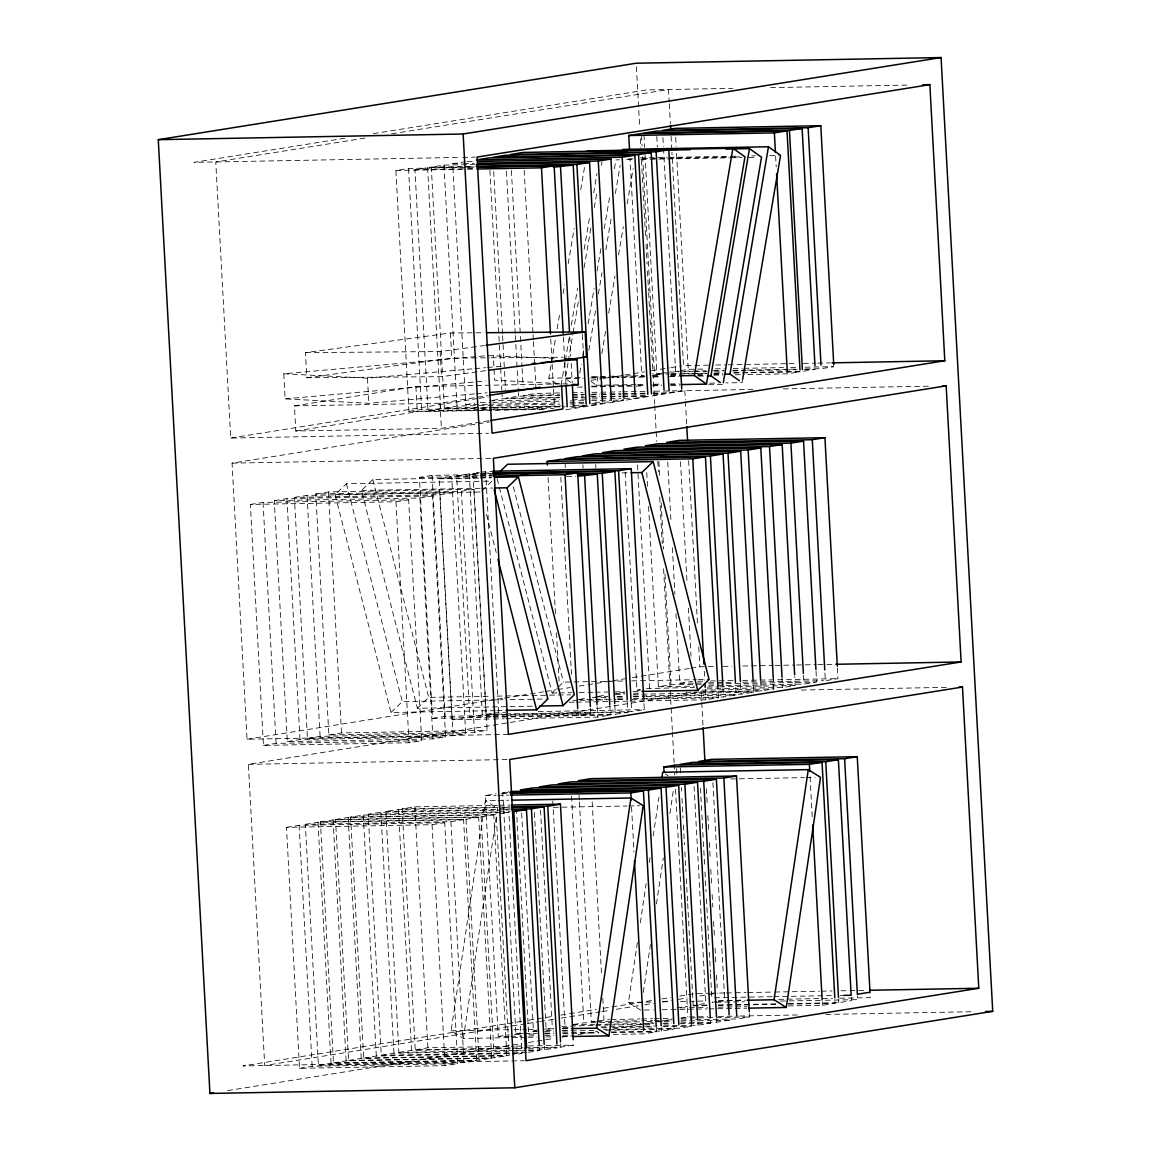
<?xml version="1.0" encoding="UTF-8"?>
<svg xmlns="http://www.w3.org/2000/svg" width="1151" height="1151" viewBox="0 0 1151 1151"><rect width="100%" height="100%" fill="white"/><g stroke="black" fill="none" stroke-linecap="round" stroke-linejoin="round"><path stroke-width="0.75" stroke-dasharray="5 3.75" d="M526.252 1037.339L463.335 1038.49L451.12 1030.792L485.348 800.65L496.139 800.449M463.335 1038.49L497.563 808.347L485.348 800.65M640.675 1010.132L628.46 1002.42L637.409 942.237M640.316 922.757L646.099 883.81M649.265 862.574L650.315 855.481M653.207 836.014L659.005 797.067M643.308 992.421L650.416 944.626M656.473 903.909L663.321 857.883M669.896 813.628L673.594 788.838M556.854 383.916L548.797 378.19L551.185 364.104M551.487 362.335L555.66 337.675M557.156 328.869L559.544 314.77M563.127 293.62L564.609 284.815M568.191 263.68L574.162 228.445M580.737 189.685L584.909 165.01M561.17 385.01L565.055 362.105M565.357 360.349L569.227 337.444M571.328 325.114L577.586 288.11M584.147 249.35L589.83 215.87M593.7 192.965L596.981 173.585M570.709 382.377L565.342 378.564L568.033 362.709M568.321 360.954L572.795 334.524M573.097 332.768L578.478 301.044M584.147 267.579L591.297 225.294M594.29 207.669L596.981 191.814M601.455 165.384L602.045 161.859M579.802 373.053L581.298 364.248M582.794 355.429L583.989 348.393M588.161 323.719L594.132 288.484M597.11 270.873L601.297 246.199M604.275 228.589L609.944 195.109M614.418 168.679L615.914 159.874L619.511 159.802M588.852 350.278L595.714 309.763M598.405 293.893L601.987 272.758M605.858 249.853L611.526 216.374M615.411 193.469L620.188 165.284M635.999 384.563L596.448 385.283L598.534 372.953M601.829 353.573L605.699 330.668M608.692 313.043L614.951 276.053M618.533 254.903L623.31 226.718M627.194 203.813L633.165 168.578M742.654 379.096L742.05 382.621L725.878 382.909M495.247 710.613L390.98 712.512L335.085 494.671L346.393 483.765L479.42 481.334M532.438 706.182L417.396 708.297L361.5 490.455L372.809 479.535L478.859 477.593M481.938 490.801L491.995 481.104L481.219 481.291M390.98 712.512L402.303 701.606L502.958 699.765M417.396 708.297L428.719 697.377L489.837 696.254M499.361 487.29L552.149 693.031L557.185 688.183M558.436 686.974L563.472 682.126L624.59 681.004M344.912 138.206L193.987 162.349L460.961 157.385M373.327 133.66L646.776 89.922L732.971 88.325M364.91 138.091L215.769 161.946L230.718 438.042L488.441 433.251M391.556 133.833L398.649 132.696M400.433 132.408L668.544 89.519L669.22 102.065M479.046 410.159L408.936 411.439L395.886 170.477L408.547 168.478L466.069 167.413M487.319 409.612L427.999 410.706L414.95 169.744L427.611 167.729L474.341 166.881M487.492 407.296L444.358 408.087L431.308 167.125L443.955 165.111L474.514 164.55M487.305 404.274L465.738 404.663L452.688 163.701L465.335 161.701M488.916 420.777L441.38 428.345L295.778 431.006L294.426 405.9L415.899 386.578L561.501 383.916M294.426 405.9L440.027 403.238L487.564 395.671M230.718 438.042L477.521 398.563M479.305 398.275L488.182 396.85M591.168 380.377L601.815 378.679M603.599 378.391L610.706 377.255M612.476 376.981L623.123 375.269M624.907 374.981L644.431 371.859M651.538 370.723L669.292 367.888M671.076 367.601L681.723 365.903M408.936 411.439L421.597 409.425L479.118 408.375M295.778 431.006L417.252 411.67L544.883 409.339M559.976 395.455L518.641 396.217L505.98 398.232L559.904 397.239M644.977 375.989L641.812 376.492L630.029 158.752M645.02 154.551L656.904 374.089L660.07 373.586M661.652 373.327L666.4 372.579M427.999 410.706L440.66 408.691L490.988 407.771M444.358 408.087L457.005 406.073L559.458 404.188M465.738 404.663L475.219 403.152M492.786 400.332L502.282 398.821L559.803 397.771M663.523 148.249L675.594 371.356L678.759 370.852M680.342 370.593L688.255 369.342L706.225 369.011M653.164 395.311L664.228 393.541L653.451 393.743M669.191 392.75L681.838 390.736L653.077 391.254M508.339 734.381L247.033 739.23L232.07 463.134L489.535 421.957M565.889 409.742L684.859 390.707L752.869 389.455M250.386 504.455L263.047 502.44L408.648 499.764L421.698 740.726L409.037 742.74L263.435 745.402L250.386 504.455L395.987 501.778L408.648 499.764M274.283 500.627L286.944 498.613L432.546 495.952L445.595 736.899L432.934 738.913L287.333 741.589L274.283 500.627L419.885 497.966L432.546 495.952M294.411 497.405L307.058 495.39L452.66 492.729L440.013 494.743L294.411 497.405L307.461 738.367L453.062 735.705L465.709 733.691L451.681 476.773L439.035 478.787L452.084 719.749L491.635 719.03M315.791 493.995L328.452 491.981L474.039 489.304L487.089 730.266L474.442 732.281L328.841 734.942L315.791 493.995L461.393 491.319L474.039 489.304M609.757 704.354L610.332 715.073L432.488 718.368L419.439 477.406L432.1 475.392L478.83 474.543M491.261 716.541L469.694 716.929L456.645 475.967L469.291 473.967L478.284 473.795M495.031 714.152L486.039 714.311L472.989 473.363L479.32 472.356M480.902 472.097L492.829 471.219M247.033 739.23L502.714 698.34M504.498 698.053L543.56 691.809M545.329 691.521L555.991 689.809M557.76 689.535L570.191 687.535M579.068 686.125L586.176 684.989M587.945 684.701L611.037 681.004M612.807 680.73L625.238 678.745M632.345 677.608L639.438 676.471M641.222 676.184L689.161 668.515M690.931 668.227L699.808 666.803L715.922 666.515M263.435 745.402L276.096 743.388L421.698 740.726M287.333 741.589L299.994 739.575L445.595 736.899M307.461 738.367L320.107 736.352L465.709 733.691M328.841 734.942L341.502 732.928L487.089 730.266M432.488 718.368L445.149 716.354L504.469 715.26M452.084 719.749L464.731 717.735M469.694 716.929L482.341 714.915L491.333 714.757M486.039 714.311L492.369 713.303M493.952 713.059L505.879 712.167M579.442 699.376L587.341 698.125M598.635 696.312L606.534 695.046M625.079 692.082L615.584 693.593L624.576 693.434M625.18 472.414L636.963 690.168L640.129 689.665M646.459 688.658L694.557 687.334M648.588 506.483L658.358 686.759L671.004 684.744L694.37 684.313M675.968 613.728L679.737 683.334L692.384 681.32M525.719 1023.771L264.701 1065.524L248.386 764.336L701.175 691.909L762.02 690.773M590.449 708.325L590.751 713.692L578.09 715.692L577.701 708.556M630.345 701.16L705.851 699.779L718.497 697.765L717.922 687.061M633.582 698.614L723.461 696.959L736.108 694.945L735.532 684.241M633.208 696.125L741.057 694.139L753.718 692.139L753.229 683.205M685.694 692.312L761.185 690.931L773.846 688.917L773.256 678.198M707.074 688.888L782.565 687.507L795.226 685.492L794.737 676.572M708.685 685.838L803.945 684.082L815.023 682.327M837.41 667.94L837.986 678.658L825.339 680.673L824.85 671.738M506.008 718.756L597.686 717.087L610.332 715.073M493.06 716.497L615.296 714.267L627.942 712.253L627.367 701.549M496.829 714.124L631.64 711.649L644.301 709.635L643.812 700.714M509.03 1036.332L498.239 1036.519L485.19 795.571L496.268 793.802M523.043 1033.584L515.849 1033.713L502.8 792.751L509.13 791.744M286.47 827.353L299.116 825.339L444.718 822.677L457.767 1063.639L445.12 1065.653L299.519 1068.315L286.47 827.353L432.071 824.692L444.718 822.677M305.332 824.346L317.993 822.332L463.594 819.656L476.643 1060.618L463.982 1062.632L318.381 1065.294L305.332 824.346L450.933 821.67L463.594 819.656M320.424 821.929L333.085 819.915L478.687 817.253L491.736 1058.201L479.075 1060.215L333.473 1062.877L320.424 821.929L466.026 819.253L478.687 817.253M335.516 819.512L348.178 817.498L493.779 814.836L506.828 1055.784L494.167 1057.798L348.566 1060.459L335.516 819.512L481.118 816.85L493.779 814.836M350.609 817.095L496.21 814.433L509.26 1055.381L363.658 1058.057L350.609 817.095L363.27 815.081L508.871 812.419L521.921 1053.381L512.425 1054.877M526.87 1052.575L381.269 1055.237L368.219 814.275L380.88 812.261L510.296 809.901M513.921 1050.316L398.879 1052.417L385.83 811.469L398.476 809.455L500.944 807.57M510.497 1048.057L415.223 1049.798L402.174 808.851L414.835 806.837L497.52 805.326M499.376 813.93L508.871 812.419M521.691 1021.34L242.919 1065.927L509.893 1060.977M528.798 1020.203L551.89 1016.52M560.767 1015.096L596.276 1009.413M603.383 1008.276L653.092 1000.32M661.969 998.91L670.846 997.485M679.723 996.061L695.708 993.514M527.489 1023.498L538.15 1021.786M539.92 1021.498L554.12 1019.239M561.228 1018.103L600.29 1011.844M602.074 1011.571L609.167 1010.434M616.274 1009.298L642.905 1005.024M644.689 1004.751L653.567 1003.327M662.444 1001.902L671.321 1000.492M678.414 999.356L687.291 997.931M699.722 995.946L717.49 993.097M716.8 1001.571L712.052 1002.32L744.409 1001.73M718.382 1001.312L744.481 999.946M498.239 1036.519L509.317 1034.763M515.849 1033.713L522.18 1032.706M521.662 813.138L533.46 1030.893L536.625 1030.39M561.817 1026.361L593.729 1025.34M639.568 1021.829L583.845 1022.851L571.184 1024.85L594.563 1024.433M579.428 802.103L591.312 1021.642L609.354 1019.527M676.831 1007.959L687.91 1006.19M692.024 983.918L693.19 1005.341L697.938 1004.593M699.52 1004.334L705.836 1003.327L694.053 785.572M299.519 1068.315L312.166 1066.301L457.767 1063.639M318.381 1065.294L331.042 1063.279L476.643 1060.618M333.473 1062.877L346.134 1060.862L491.736 1058.201M348.566 1060.459L361.227 1058.46L506.828 1055.784M363.658 1058.057L376.319 1056.043L521.921 1053.381M381.269 1055.237L393.93 1053.223L526.942 1050.791M398.879 1052.417L411.526 1050.403L513.993 1048.532M415.223 1049.798L427.884 1047.784L514.166 1046.216M227.639 1090.616L521.475 1043.612M528.554 1042.489L553.343 1038.519M562.192 1037.109L571.04 1035.684M578.119 1034.562L597.599 1031.44M613.526 1028.893L656.012 1022.102M657.782 1021.815L671.939 1019.541M680.788 1018.131L687.866 1016.995L707.592 1016.635M663.767 1025.829L697.923 1025.21L710.57 1023.196L710.282 1017.844M680.831 1022.851L716.785 1022.189L729.446 1020.174L729.245 1016.606M749.373 1013.384L749.56 1016.966L736.913 1018.966L690.183 1019.829M788.291 1005.916L822.433 1005.298L835.094 1003.284L834.806 997.917M788.464 1003.6L838.791 1002.679L851.438 1000.665L851.222 996.593M528.453 1052.316L539.517 1050.561L539.229 1045.209M528.295 1050.043L544.481 1049.755L557.127 1047.741L528.367 1048.273M524.885 1047.798L560.825 1047.137L573.486 1045.122L573.284 1041.554M656.199 1026.491L656.487 1031.843L643.841 1033.857L611.483 1034.447M611.123 1031.958L661.451 1031.037L674.098 1029.037L673.81 1023.671M691.42 1020.865L691.708 1026.217L679.061 1028.231L643.107 1028.879M485.722 370.68L441.509 376.665L306.813 377.744L305.447 352.638L450.458 332.999L484.571 332.725M305.447 352.638L440.157 351.559L484.37 345.573M306.813 377.744L451.811 358.09L489.535 357.803M474.485 393.887L368.838 403.296L285.131 398.865L283.779 373.758L486.11 355.745M487.909 355.587L555.616 358.421M283.779 373.758L367.471 378.19L473.133 368.795M474.917 368.637L485.664 367.673M487.449 367.514L501.778 366.248M285.131 398.865L485.679 381.01M476.269 393.728L487.017 392.779M770.566 87.62L910.168 85.03M462.745 157.356L475.277 157.126M640.344 157.903L667.307 157.414M669.105 157.385L739.201 156.104M751.79 155.874L755.387 155.802M769.76 155.543L778.752 155.371M467.133 161.658L474.327 161.528M628.129 158.967L633.525 158.867M642.517 158.709L732.396 157.068M734.194 157.025L741.373 156.896M626.705 159.672L633.884 159.543M641.078 159.413L648.272 159.284M650.07 159.241L729.159 157.802M730.957 157.759L741.748 157.572M748.927 157.442L756.121 157.299M452.688 163.701L461.666 163.543M463.465 163.514L474.255 163.313M431.308 167.125L474.442 166.334M467.867 167.384L475.061 167.255M414.95 169.744L474.27 168.65M395.886 170.477L465.997 169.197M467.795 169.168L474.989 169.039M708.556 365.155L683.507 365.615L671.939 152.263M715.721 365.011L726.454 364.809M728.238 364.781L787.298 363.687M789.097 363.644L796.247 363.515M803.412 363.385L815.944 363.155M817.728 363.112L830.259 362.882M715.217 368.852L724.209 368.68M733.187 368.521L742.179 368.349M743.978 368.32L783.529 367.601M790.708 367.471L797.902 367.327M805.096 367.198L833.856 366.68L821.195 368.694L805.024 368.982M675.594 371.356L706.153 370.795M713.347 370.665L724.137 370.464M733.115 370.305L745.704 370.075M747.503 370.032L788.838 369.284M790.636 369.241L797.83 369.111M669.565 372.075L678.543 371.902M680.342 371.874L692.931 371.644M694.729 371.615L707.304 371.385M714.498 371.241L723.49 371.082M732.468 370.924L797.183 369.73M804.376 369.6L815.167 369.399L802.506 371.413L746.783 372.435M656.904 374.089L669.494 373.859M671.292 373.816L682.068 373.629M683.867 373.586L707.232 373.169M714.426 373.025L721.619 372.895M734.194 372.665L744.985 372.464M659.854 374.392L654.473 374.478L642.675 156.737M670.645 374.19L706.599 373.528M713.793 373.399L722.77 373.241M733.561 373.039L740.755 372.91M742.553 372.866L800.074 371.816L787.413 373.83L746.078 374.593M591.556 376.578L631.108 375.845M632.906 375.816L643.697 375.614M652.675 375.456L659.868 375.327M670.659 375.125L679.637 374.967M697.621 374.636L704.8 374.507M713.793 374.334L722.785 374.176M548.797 378.19L582.953 377.571M591.945 377.399L606.318 377.14M613.512 377.01L645.409 376.435M652.603 376.305L660.242 376.161M670.573 375.974L679.565 375.801M697.535 375.471L704.729 375.341M713.721 375.183L722.699 375.01M735.288 374.78L744.28 374.622M565.342 378.564L583.312 378.247M590.506 378.103L597.7 377.974M599.498 377.945L606.678 377.816M608.476 377.787L619.267 377.586M621.065 377.557L644.431 377.125M653.423 376.952L660.602 376.823M669.594 376.665L678.586 376.492M698.355 376.132L705.549 376.003M637.798 384.52L644.977 384.391M653.969 384.233L661.163 384.103M670.155 383.93L679.133 383.772M709.692 383.211L718.684 383.038M591.427 386.218L630.978 385.484M638.172 385.355L645.366 385.225M652.545 385.096L661.537 384.923M670.529 384.765L679.507 384.607M577.414 387.153L582.809 387.053M591.801 386.88L607.973 386.592M609.771 386.549L643.927 385.93M652.919 385.772L661.897 385.599M670.889 385.441L679.881 385.268M708.642 384.751L723.015 384.477M559.616 392.966L536.237 393.397L523.59 395.412L559.544 394.75M572.191 392.736L582.981 392.534M591.959 392.376L599.153 392.246M600.951 392.218L608.145 392.074M609.944 392.045L620.72 391.844M622.518 391.815L645.884 391.383M783.299 388.88L930.051 386.16M572.119 394.52L584.708 394.289M591.887 394.16L599.081 394.03M600.88 393.987L608.073 393.858M609.872 393.829L620.648 393.628M622.446 393.599L645.826 393.167M653.005 393.038L667.393 392.779M572.565 395.225L583.341 395.023M590.535 394.894L599.527 394.735M601.326 394.692L621.094 394.333M622.892 394.304L646.258 393.872M572.493 397.009L583.269 396.807M590.463 396.678L599.455 396.52M601.254 396.476L621.022 396.117M622.82 396.088L646.186 395.656M572.392 397.541L584.967 397.311M592.161 397.181L599.354 397.052M601.153 397.023L608.332 396.879M610.131 396.85L620.921 396.649M622.72 396.62L647.884 396.16L635.223 398.174L622.648 398.404M489.635 400.836L559.731 399.555M572.32 399.325L584.895 399.095M592.089 398.965L599.283 398.836M601.081 398.807L608.26 398.663M610.059 398.634L620.849 398.433M480.183 402.62L490.973 402.418M492.772 402.39L559.271 401.167M570.062 400.965L584.435 400.706M591.628 400.577L611.397 400.217M613.195 400.188L623.986 399.987L611.325 402.001L591.556 402.361M489.103 404.231L559.199 402.951M569.99 402.749L584.363 402.49M570.249 404.001L584.622 403.728M591.815 403.598L602.606 403.411L589.945 405.411L570.177 405.785M489.29 407.267L561.184 405.943M492.786 407.727L561.084 406.476M570.076 406.317L586.247 406.015L570.004 408.101M480.917 408.346L491.693 408.145M493.491 408.116L565.4 406.792M489.117 409.583L553.832 408.389M480.845 410.13L491.635 409.929M493.419 409.9L545.56 408.936M232.07 463.134L493.376 458.285M472.989 473.363L481.981 473.19M483.78 473.162L492.772 473.003M480.082 473.766L492.657 473.536M480.629 474.5L491.419 474.313M456.645 475.967L478.212 475.579M480.01 475.55L492.599 475.32M622.072 472.888L629.266 472.759M419.439 477.406L478.758 476.327M480.442 476.255L491.348 476.097M480.658 477.564L491.448 477.363M439.035 478.787L478.586 478.068M480.37 478.039L491.16 477.838M566.652 476.456L575.644 476.284M361.5 490.455L480.125 488.283M481.924 488.24L492.714 488.053M335.085 494.671L480.686 492.009M723.073 666.371L732.022 666.213M742.769 666.012L773.199 665.451M774.983 665.407L794.665 665.048M796.463 665.005L816.145 664.645M817.929 664.616L825.094 664.472M826.878 664.444L834.043 664.314M631.77 680.874L696.484 679.68M698.283 679.651L709.074 679.45M697.779 681.219L703.175 681.119M710.368 680.989L733.734 680.558M742.712 680.399L837.986 678.658M679.737 683.334L701.304 682.931M708.498 682.802L733.662 682.342M742.64 682.183L823.54 680.701M696.168 684.284L701.563 684.183M708.757 684.054L816.606 682.068L815.93 669.58M658.358 686.759L694.298 686.097M707.146 687.104L717.922 686.902M719.72 686.874L795.226 685.492M636.963 690.168L640.56 690.111M552.149 693.031L557.544 692.931M559.343 692.902L571.932 692.672M579.111 692.542L586.305 692.413M588.103 692.37L593.499 692.283M595.297 692.24L607.872 692.01M615.066 691.88L624.058 691.722M633.05 691.55L640.819 691.348M701.937 690.226L773.846 688.917M801.398 690.039L948.151 687.32M633.568 693.262L640.747 693.132M497.016 696.125L570.723 694.787M615.31 694.672L624.302 694.499M633.28 694.341L680.025 693.477M681.824 693.449L753.718 692.139M595.47 696.815L608.045 696.585M617.037 696.413L624.23 696.283M592.305 697.578L606.692 697.319M617.468 697.118L624.662 696.988M633.654 696.83L644.431 696.628M646.229 696.6L736.108 694.945M510.152 699.635L535.316 699.175M537.114 699.132L547.905 698.945M577.86 699.621L606.62 699.103M617.396 698.902L624.59 698.772M572.896 700.427L578.291 700.326M580.09 700.297L616.044 699.635M617.842 699.607L625.036 699.477M632.216 699.348L644.805 699.117M646.603 699.089L718.497 697.765M569.241 702.283L574.622 702.182M576.421 702.153L612.375 701.491M614.174 701.463L628.561 701.189M497.045 710.584L504.224 710.44M538.236 711.577L644.301 709.635M493.132 714.713L627.942 712.253M506.267 715.231L590.751 713.692M493.434 718.987L504.21 718.785M248.386 764.336L507.908 759.516M730.626 778.968L804.319 777.616M806.117 777.587L815.109 777.414M502.8 792.751L509.994 792.622M501.433 793.485L508.627 793.356M485.19 795.571L495.98 795.37M497.779 795.341L508.555 795.14M497.937 800.42L508.713 800.218M499.318 805.283L510.109 805.096M402.174 808.851L497.448 807.11M499.246 807.067L510.037 806.88M502.742 807.542L509.936 807.412M499.361 808.319L510.152 808.117M553.286 807.34L626.993 805.988M628.777 805.959L639.568 805.758M385.83 811.469L500.872 809.354M502.67 809.326L509.864 809.196M368.219 814.275L510.224 811.685M697.377 993.471L709.102 993.255M710.786 993.227L724.641 992.968M726.425 992.939L733.59 992.809M735.374 992.766L746.121 992.565M747.905 992.536L772.968 992.076M774.752 992.033L819.498 991.212M821.282 991.169L832.029 990.968M840.978 990.81L848.129 990.68M849.927 990.637L866.027 990.335M714.541 997.744L772.062 996.694M773.86 996.651L833.166 995.572M840.359 995.442L843.956 995.37M778.637 999.327L832.561 998.334M839.755 998.205L870.3 997.644L870.012 992.22M628.46 1002.42L653.624 1001.96M662.616 1001.802L669.81 1001.672M680.586 1001.471L705.75 1001.01M718.339 1000.78L745.301 1000.291M780.364 1001.068L823.497 1000.291M825.296 1000.248L857.653 999.658L857.437 995.586M693.19 1005.341L707.563 1005.082M718.353 1004.881L775.875 1003.83M693.089 1005.873L707.462 1005.614M718.253 1005.413L777.572 1004.334M788.349 1004.132L835.094 1003.284M680.428 1007.888L687.622 1007.758M689.42 1007.729L707.39 1007.398M718.181 1007.197L746.941 1006.679M644.272 1010.06L653.264 1009.902M662.257 1009.729L694.6 1009.139M696.398 1009.11L707.189 1008.909M708.987 1008.88L746.74 1008.19M718.353 1016.434L738.079 1016.06M739.877 1016.031L797.255 1014.966M825.943 1014.434L972.998 1011.7M611.152 1019.498L639.913 1018.966M641.711 1018.937L652.502 1018.736M654.3 1018.707L672.27 1018.376M681.263 1018.203L688.442 1018.074M690.24 1018.045L749.56 1016.966M591.312 1021.642L594.909 1021.57M596.707 1021.541L639.841 1020.75M641.639 1020.721L652.43 1020.52M654.228 1020.491L672.198 1020.16M681.191 1019.987L688.384 1019.858M646.761 1021.685L671.925 1021.225M680.903 1021.066L729.446 1020.174M596.347 1024.39L641.294 1023.57M643.092 1023.541L653.869 1023.34M662.861 1023.181L671.853 1023.009M595.527 1025.296L608.116 1025.066M609.915 1025.037L653.049 1024.246M663.839 1024.045L671.033 1023.915M680.011 1023.757L710.57 1023.196M563.112 1027.67L570.292 1027.541M600.851 1026.98L608.045 1026.85M609.843 1026.821L654.775 1026.001M553.3 1028.749L546.106 1028.879L534.222 809.34M562.292 1028.577L569.472 1028.447M601.829 1027.857L610.821 1027.699M612.62 1027.656L644.977 1027.066M646.776 1027.037L653.955 1026.908M662.947 1026.735L691.708 1026.217M451.12 1030.792L512.238 1029.67M514.037 1029.641L526.626 1029.411M528.424 1029.368L537.402 1029.21M544.596 1029.08L553.588 1028.908M562.566 1028.749L569.759 1028.62M533.46 1030.893L537.057 1030.821M546.034 1030.663L553.228 1030.533M562.22 1030.361L571.198 1030.203M603.556 1029.613L607.153 1029.541M608.951 1029.512L641.308 1028.922M537.488 1031.526L528.496 1031.699L516.612 812.16M544.682 1031.397L553.66 1031.238M562.652 1031.066L596.808 1030.447M605.8 1030.274L674.098 1029.037M524.842 1033.54L537.416 1033.31M544.61 1033.181L553.602 1033.023M562.58 1032.85L598.534 1032.202M514.483 1034.447L521.676 1034.317M528.87 1034.188L536.064 1034.058M545.042 1033.886L554.034 1033.727M563.026 1033.555L598.966 1032.893M611.555 1032.663L656.487 1031.843M510.828 1036.288L521.604 1036.101M528.798 1035.972L535.992 1035.828M544.97 1035.67L553.962 1035.512M562.954 1035.339L571.932 1035.181M528.05 1037.31L537.042 1037.137M546.02 1036.979L553.214 1036.85M562.206 1036.677L571.198 1036.519M515.965 1046.173L526.741 1045.986M528.539 1045.942L573.486 1045.122M512.296 1048.029L523.086 1047.827M515.792 1048.503L526.568 1048.302M515.72 1050.273L526.511 1050.086M528.741 1050.748L539.517 1050.561M511.691 1060.934L524.209 1060.704M491.319 357.788L563.17 357.213M567.659 384.089L494.642 380.218L493.275 355.112M665.407 773.99L668.112 775.702M591.082 381.47L596.448 385.283M513.332 486.758L563.472 682.126M497.131 478.643L498.915 485.564M486.456 514.483L496.21 552.523M372.809 479.535L428.719 697.377M346.393 483.765L402.303 701.606M838.59 999.111L838.791 1002.679M810.059 776.824L812.289 817.886M822.246 1001.715L822.433 1005.298M775.616 156.076L776.206 166.794M803.47 675.162L803.945 684.082M781.989 676.802L782.565 687.507M760.71 681.996L761.185 690.931M740.481 683.435L741.057 694.139M722.972 688.039L723.461 696.959M712.915 782.565L724.713 1000.305M675.68 137.314L676.169 146.235M676.558 153.371L688.255 369.342M704.297 671.22L704.786 680.14M705.261 689.075L705.851 699.779M669.321 103.863L670.386 123.589M671.076 136.135L671.853 150.479M684.859 390.707L685.349 399.685M685.435 401.469L686.701 424.777M688.643 460.63L697.477 623.784M698.743 647.092L699.808 666.803M701.175 691.909L701.65 700.873M701.75 702.671L703.016 725.979M706.412 788.723L707.189 803.067M707.865 815.613L708.642 829.957M709.333 842.503L710.109 856.848M710.786 869.393L711.563 883.738M712.138 894.5L712.829 907.046M713.606 921.39L714.383 935.734M715.059 948.28L715.836 962.624M716.512 975.17L717.188 987.731M716.598 1018.621L716.785 1022.189M700.455 788.147L701.808 813.124M701.909 814.908L703.261 839.899M703.347 841.683L704.613 864.89M705.002 872.026L706.067 891.665M706.441 898.802L707.505 918.44M707.894 925.577L708.958 945.216M709.347 952.352L710.412 971.976M710.512 973.76L711.865 998.751M662.933 137.544L663.422 146.465M680.5 461.781L687.075 583.154M688.427 608.145L691.032 656.329M656.804 136.465L657.379 147.184M667.753 462.011L671.033 522.698M672.385 547.689L674.903 594.089M697.722 1021.642L697.923 1025.21M680.327 767.962L680.716 775.098M681.392 787.586L681.593 791.154M681.982 798.305L683.032 817.929M683.421 825.066L684.485 844.705M684.874 851.841L685.938 871.48M686.327 878.616L687.579 901.823M687.679 903.607L689.032 928.598M689.132 930.382L690.485 955.359M690.571 957.157L691.938 982.134M643.956 134.912L644.632 147.4M676.63 768.551L677.018 775.702M641.51 135.314L642.1 146.019M658.919 461.637L659.796 477.694M661.149 502.685L663.652 549.085M665.005 574.076L671.004 684.744M636.402 66.801L639.711 127.761M640.287 138.523L640.776 147.486M641.452 160.032L642.819 185.124M642.92 186.922L645.639 237.12M646.028 244.3L647.092 264.011M647.481 271.19L648.545 290.901M648.646 292.699L649.998 317.805M650.099 319.59L651.452 344.696M651.552 346.48L652.919 371.586M653.005 373.37L654.66 403.857M654.761 405.641L656.703 441.509M657.768 461.22L658.358 471.982M659.71 497.074L662.242 543.689M663.595 568.795L670.098 688.917M670.199 690.701L672.328 730.151M672.429 731.935L674.083 762.422M674.184 764.206L674.759 774.968M675.536 789.313L687.866 1016.995M646.747 472.572L647.524 486.844M637.539 465.047L649.624 688.154M661.25 1027.469L661.451 1031.037M631.165 702.729L631.64 711.649M631.568 807.182L633.985 851.812M614.807 705.347L615.296 714.267M595.643 464.558L595.844 468.126M582.392 334.624L583.543 356.047M597.11 706.369L597.686 717.087M582.895 464.774L583.097 468.356M569.731 336.639L570.795 356.278M571.184 363.414L572.248 383.038M592.175 801.873L601.556 974.998M602.807 998.205L603.958 1019.628M563.429 337.157L564.681 360.349M564.781 362.133L565.932 383.556M565.098 464.026L565.285 467.594M579.039 794.967L579.327 800.319M560.825 477.32L571.543 675.45M550.768 339.171L552.034 362.364M552.12 364.148L553.386 387.355M553.473 389.139L554.451 406.994M571.572 796.161L583.845 1022.851M548.063 477.55L555.516 614.994M556.48 632.834L559.084 681.032M524.165 170.29L532.956 332.711M533.057 334.495L533.345 339.847M533.445 341.631L534.697 364.838M534.798 366.622L536.049 389.829M552.797 800.967L564.983 1025.858M560.638 1043.569L560.825 1047.137M511.404 170.521L522.036 366.852M522.137 368.637L523.101 386.491M506.454 171.326L515.245 333.747M515.346 335.531L515.734 342.667M515.835 344.451L518.338 390.851M518.439 392.649L518.641 396.217M540.524 810.117L552.322 1027.872M544.279 1046.187L544.481 1049.755M493.707 171.542L502.498 333.977M502.599 335.761L504.44 369.672M504.526 371.456L505.49 389.297M489.909 170.362L500.541 366.694M500.642 368.478L501.793 389.901M501.894 391.685L502.282 398.821M485.65 471.349L498.7 712.296M469.291 473.967L482.341 714.915M481.118 816.85L494.167 1057.798M443.955 165.111L457.005 406.073M461.393 491.319L474.442 732.281M450.458 332.999L451.811 358.09M466.026 819.253L479.075 1060.215M440.157 351.559L441.509 376.665M427.611 167.729L440.66 408.691M440.027 403.238L441.38 428.345M440.013 494.743L453.062 735.705M450.933 821.67L463.982 1062.632M432.1 475.392L445.149 716.354M408.547 168.478L421.597 409.425M415.899 386.578L417.252 411.67M419.885 497.966L432.934 738.913M432.071 824.692L445.12 1065.653M414.835 806.837L427.884 1047.784M395.987 501.778L409.037 742.74M398.476 809.455L411.526 1050.403M367.471 378.19L368.838 403.296M380.88 812.261L393.93 1053.223M363.27 815.081L376.319 1056.043M348.178 817.498L361.227 1058.46M328.452 491.981L341.502 732.928M333.085 819.915L346.134 1060.862M307.058 495.39L320.107 736.352M317.993 822.332L331.042 1063.279M286.944 498.613L299.994 739.575M299.116 825.339L312.166 1066.301M263.047 502.44L276.096 743.388"/><path stroke-width="1.5" d="M630.949 797.988L643.164 805.686L608.937 1035.828L596.722 1028.131L630.949 797.988L512.31 800.161M661.897 777.601L662.688 772.278L808.29 769.616L820.505 777.328L786.277 1007.456L748.538 1008.147M786.277 1007.456L774.062 999.759L808.29 769.616M732.899 148.249L744.97 156.838L706.469 384.103L694.398 375.528L732.899 148.249L587.298 150.925M720.339 382.578L710.944 375.902L749.445 148.623L726.065 149.054M723.317 382.722L761.516 157.212L749.445 148.623M739.359 380.708L729.979 374.046L768.465 146.767L622.878 149.429M742.654 379.096L780.551 155.342L768.465 146.767M500.023 471.55L507.562 464.27L653.164 461.609L709.074 679.45L697.751 690.37L642.028 691.391M494.513 488.01L507.102 487.779L518.41 476.874L574.32 694.715L562.997 705.635L539.632 706.052M631.065 472.73L641.855 472.529L653.164 461.609M506.023 710.412L536.582 709.85L547.905 698.945L494.211 489.736M158.277 139.674L636.215 63.219L941.072 57.55L992.723 1011.326L514.785 1087.781L209.928 1093.45L158.277 139.674L463.134 134.005L941.072 57.55M929.85 84.656L477.061 157.083L492.024 433.179L944.798 360.752L929.85 84.656L922.685 84.8M629.539 149.817L628.763 135.545L641.424 133.53L787.011 130.869L799.974 370.032M476.787 169.01L541.488 167.816L554.149 165.802L563.227 333.589M802.118 128.452L656.516 131.113L643.855 133.128L789.457 130.466L802.118 128.452L814.966 365.831M553.358 167.212L573.198 165.068L582.291 332.84M476.241 166.305L576.896 164.464L589.557 162.449L602.505 401.627M477.852 163.241L598.275 161.039L610.936 159.025L623.885 398.203M634.834 155.212L489.233 157.874L476.586 159.888L622.173 157.227L634.834 155.212L647.783 394.376M651.178 152.594L505.577 155.256L492.93 157.27L638.532 154.608L651.178 152.594L664.041 389.973M668.789 149.774L523.187 152.436L510.54 154.45L656.142 151.788L668.789 149.774L681.737 388.952M628.763 135.545L774.364 132.883L787.011 130.869M820.807 125.718L675.205 128.38L662.544 130.394L808.146 127.732L820.807 125.718L833.756 364.896M489.319 395.397L540.366 387.268M490.671 420.489L562.853 409.008L561.587 385.7M946.165 385.858L493.376 458.285L508.339 734.381L961.114 661.954L946.165 385.858L942.583 385.916M547.387 465.062L547.2 461.493L559.846 459.479L705.448 456.818L717.922 687.061M493.146 476.054L565.04 474.744L577.701 472.73L590.362 706.541M547.2 461.493L692.801 458.817L705.448 456.818M723.058 453.998L577.457 456.659L564.81 458.673L710.412 456.012L723.058 453.998L735.431 682.457M740.668 451.178L595.067 453.839L582.42 455.854L728.007 453.192L740.668 451.178L753.142 681.421M760.797 447.955L615.195 450.631L602.534 452.631L748.136 449.969L760.797 447.955L773.256 678.198M782.176 444.545L636.575 447.207L623.914 449.221L769.515 446.545L782.176 444.545L794.636 674.788M803.556 441.121L657.955 443.782L645.308 445.797L790.895 443.135L803.556 441.121L815.93 669.58M824.936 437.697L679.335 440.358L666.688 442.372L812.289 439.711L824.936 437.697L837.309 666.156M577.442 476.255L597.283 474.111L609.757 704.354M577.083 473.766L602.246 473.306L614.893 471.291L627.266 699.75M492.772 473.003L618.591 470.687L631.252 468.687L643.711 698.93M962.481 687.046L509.692 759.473L526.007 1060.675L978.782 988.249L962.481 687.046L958.898 687.118M510.713 791.5L661.048 788.075L673.81 1023.671M664.084 772.35L663.782 766.998L676.443 764.983L822.044 762.322L834.806 997.917M716.397 779.227L570.795 781.889L558.134 783.903L703.736 781.241L716.397 779.227L729.144 1014.822M736.511 776.004L590.909 778.666L578.262 780.68L723.864 778.018L736.511 776.004L749.272 1011.6M663.782 766.998L809.383 764.336L822.044 762.322M838.388 759.703L692.787 762.379L680.14 764.393L825.742 761.717L838.388 759.703L851.15 995.241L843.956 995.37M844.604 758.71L857.25 756.696L870.012 992.22L857.366 994.234L844.604 758.71L699.002 761.372L711.663 759.358L857.25 756.696M539.229 1045.209L526.467 809.599L513.821 811.613L526.582 1047.223M511.663 809.167L531.431 808.793L544.078 806.779L556.94 1044.173M511.835 806.837L547.775 806.189L560.436 804.175L573.198 1039.77M510.353 795.111L630.791 792.91L643.438 790.895L656.199 1026.491M509.994 792.622L648.401 790.09L661.048 788.075M678.658 785.255L533.057 787.917L520.41 789.931L666.012 787.27L678.658 785.255L691.42 1020.865M697.52 782.234L551.933 784.91L539.272 786.924L684.874 784.248L697.52 782.234L710.282 1017.844M209.928 1093.45L213.467 1092.889M486.125 345.343L585.154 331.92L586.521 357.026L489.261 370.205M532.222 363.529L535.805 363.212M541.171 362.738L576.982 359.544L578.349 384.65L490.599 392.462M603.843 151.299L627.209 150.867M663.163 150.206L690.125 149.716M477.924 161.471L610.936 159.025M476.313 164.521L589.557 162.449M477.938 166.809L573.198 165.068M476.845 167.226L554.149 165.802M832.044 362.853L944.798 360.752M724.583 374.133L729.979 374.046M680.011 375.787L694.398 375.528M707.347 375.974L710.944 375.902M681.306 384.563L706.469 384.103M492.829 471.219L631.252 468.687M492.657 473.536L614.893 471.291M493.218 474.27L577.701 472.73M521.36 474.787L528.539 474.658M577.514 474.471L597.283 474.111M495.045 477.305L518.41 476.874M835.827 664.285L961.114 661.954M510.425 793.327L643.438 790.895M511.893 805.053L560.436 804.175M511.72 807.383L544.078 806.779M512.094 809.858L526.467 809.599M869.609 990.277L978.782 988.249M747.1 1000.248L774.062 999.759M985.544 1011.47L992.723 1011.326M571.558 1028.591L596.722 1028.131M572.982 1036.49L608.937 1035.828M486.369 332.711L585.154 331.92M582.924 357.055L586.521 357.026M564.522 358.882L576.982 359.544M572.997 384.362L578.349 384.65M641.855 472.529L697.751 690.37M507.102 487.779L562.997 705.635M497.98 559.444L536.582 709.85M808.146 127.732L821.008 365.112M812.289 439.711L824.749 669.954M825.742 761.717L838.503 997.327M789.457 130.466L802.405 369.629M809.383 764.336L809.772 771.472M812.678 825.022L822.145 999.931M774.364 132.883L775.429 152.507M776.594 173.93L787.313 372.046M790.895 443.135L803.369 673.378M769.515 446.545L781.989 676.802M748.136 449.969L760.61 680.212M728.007 453.192L740.381 681.651M710.412 456.012L722.871 686.255M723.864 778.018L736.712 1015.398M692.801 458.817L703.908 664.084M704.973 683.723L705.175 687.291M670.486 125.373L670.688 128.955M686.802 426.575L687.579 440.919M703.117 727.763L704.959 761.833M703.736 781.241L716.497 1016.837M656.142 151.788L669.091 390.952M684.874 784.248L697.635 1019.858M638.532 154.608L651.48 393.771M666.012 787.27L678.86 1024.663M622.173 157.227L635.035 394.606M648.401 790.09L661.163 1025.685M618.591 470.687L631.065 700.945M598.275 161.039L611.239 400.217M630.791 792.91L631.18 800.046M634.46 860.732L643.639 1030.289M602.246 473.306L614.706 703.549M576.896 164.464L589.859 403.627M583.543 356.047L586.161 404.231M584.636 476.126L597.009 704.585M560.551 167.082L569.443 331.287M572.349 384.837L573.5 406.245M566.033 385.34L567.198 406.763M565.04 474.744L577.701 708.556M541.488 167.816L550.48 333.804M547.775 806.189L560.537 1041.784M531.431 808.793L544.193 1044.403M463.134 134.005L514.785 1087.781"/></g></svg>
